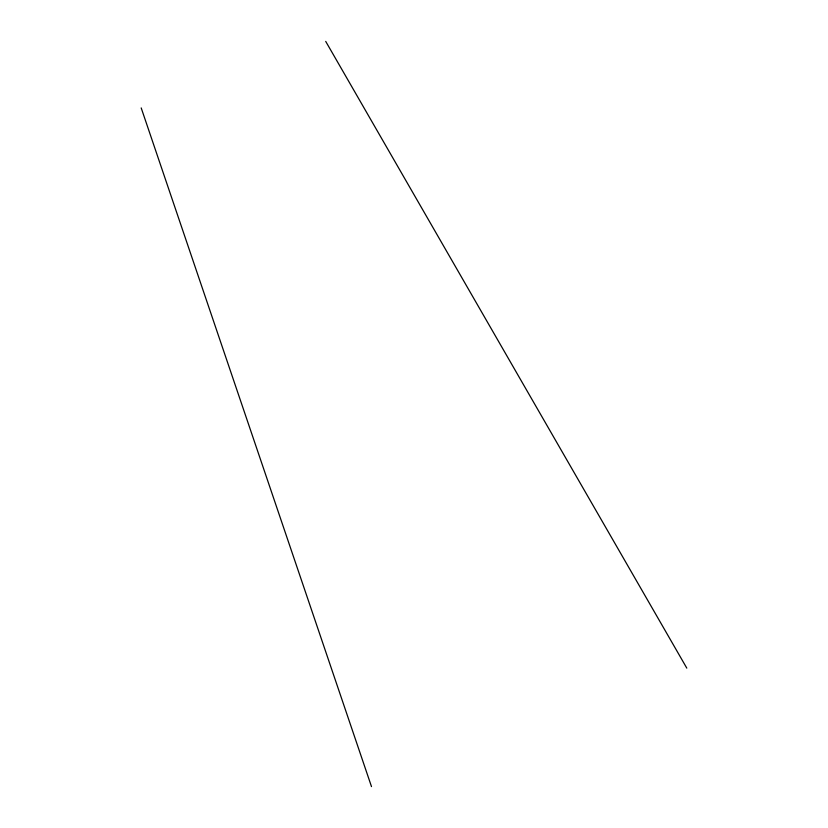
<?xml version="1.0" encoding="UTF-8"?>
<svg xmlns="http://www.w3.org/2000/svg" width="828" height="828" viewBox="0 0 828 828"><rect width="100%" height="100%" fill="white"/><g stroke="black" fill="none" stroke-linecap="round" stroke-linejoin="round"><path stroke-width="1.24" d="M325.714 41.4L686.805 668.134M141.195 107.909L371.493 786.6"/></g></svg>
